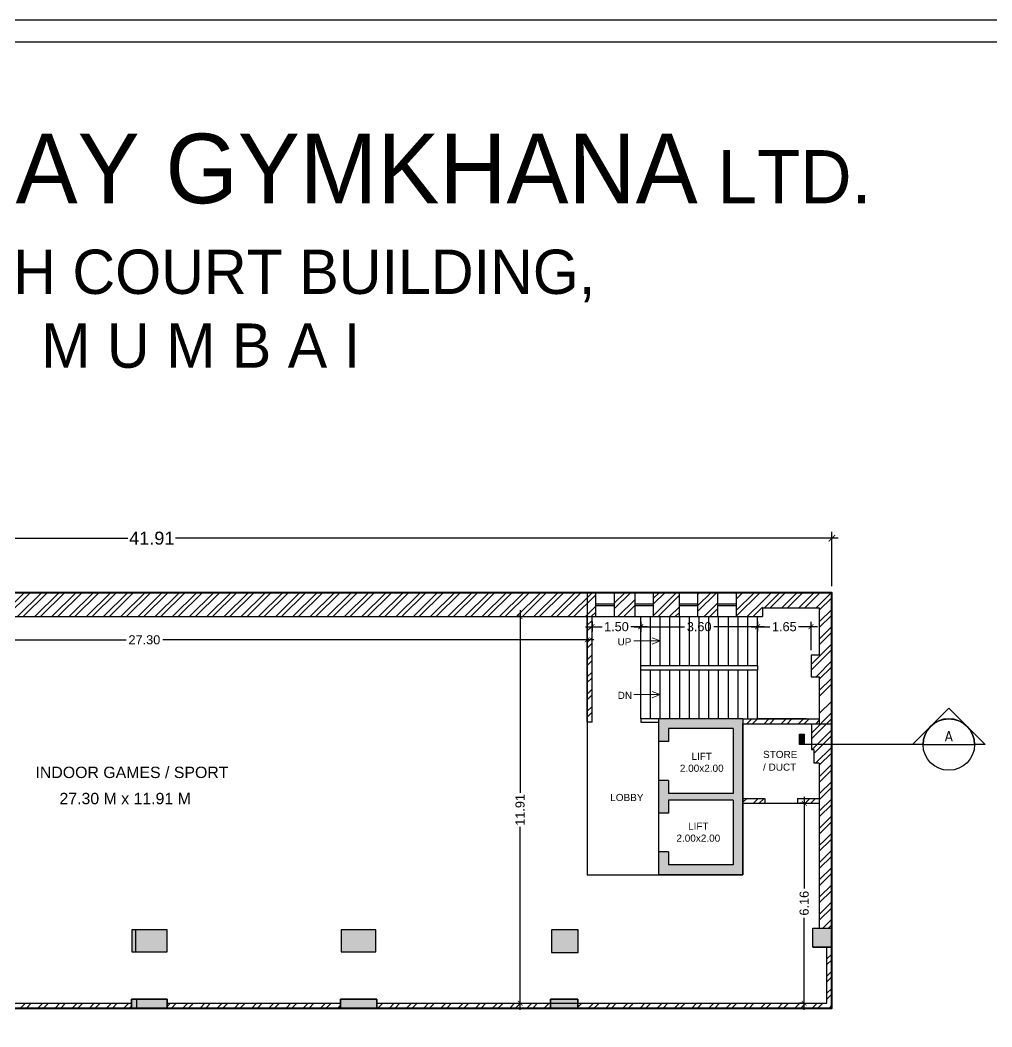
# Model space of a CAD drawing. Header units: millimetres. Extents: x -634016 to -633680, y -35980 to -35884.
# Drawn here: x -633769.39 to -633739.45, y -35915.16 to -35884.14 of the extents above; entities that cross this region are included whole.
import ezdxf
from ezdxf.enums import TextEntityAlignment as Align

# ---------------------------------------------------------------- set-up
doc = ezdxf.new("R2010")
doc.units = ezdxf.units.MM
doc.header["$LTSCALE"] = 200
doc.header["$MEASUREMENT"] = 0
doc.header["$PDMODE"] = 3
doc.layers.get('0').update_dxf_attribs({"linetype": 'CONTINUOUS'})
doc.layers.get('DEFPOINTS').update_dxf_attribs({"color": 11, "linetype": 'CONTINUOUS'})
for name, color, linetype in [('00 PRO', 3, 'CONTINUOUS'), ('COL', 253, 'CONTINUOUS'), ('FUR', 7, 'CONTINUOUS'), ('Section Line', 6, 'CONTINUOUS'), ('STAIR', 252, 'CONTINUOUS'), ('Wall', 7, 'CONTINUOUS'), ('WIN', 160, 'CONTINUOUS')]:
    doc.layers.add(name, color=color, linetype=linetype)
for name, color, linetype, lineweight in [('DIM', 11, 'CONTINUOUS', 25), ('LEGEND', 3, 'CONTINUOUS', 25), ('Text', 7, 'CONTINUOUS', 100)]:
    doc.layers.add(name, color=color, linetype=linetype, lineweight=lineweight)
doc.styles.add('Arial', font='arial.ttf')
doc.styles.add('style1', font='arial.ttf', dxfattribs={"height": 6})
doc.styles.add('Tahoma', font='tahoma.ttf')
doc.dimstyles.new('Copy of STANDARD', dxfattribs={"dimtxt": 0.4, "dimasz": 0.2, "dimexe": 0.2, "dimexo": 0.2, "dimgap": 0.09, "dimtad": 0, "dimzin": 0, "dimdsep": 46, "dimtxsty": 'Arial', "dimblk": 'ARCHTICK', "dimcen": 0.09, "dimdle": 0.2, "dimclrd": 253, "dimclre": 253, "dimclrt": 7, "dimadec": 0, "dimazin": 0, "dimtfac": 1, "dimtofl": 0, "dimtmove": 0, "dimatfit": 3, "dimldrblk": 'ARCHTICK', "dimfxl": 0.18, "dimtolj": 1, "dimtzin": 0, "dimarcsym": 0})
pattern_1 = [(45, (1608.1517, -2.02352), (-0.26516504294, 0.26516504294), []), (45, (1608.32848, -2.02352), (-0.26516504294, 0.26516504294), [])]
pattern_2 = [(45, (1923.4263, -186.5463), (-0.26516504294, 0.26516504294), []), (45, (1923.60308, -186.5463), (-0.26516504294, 0.26516504294), [])]
pattern_3 = [(45, (1541.69474, -2.02352), (-0.26516504294, 0.26516504294), []), (45, (1541.87152, -2.02352), (-0.26516504294, 0.26516504294), [])]

# ---------------------------------------------------------------- blocks, each defined once
blk = doc.blocks.new('*U3')
blk.add_hatch(color=256).paths.add_polyline_path([(-1.812, 0.125), (-1.757, 0.125), (-1.757, 0), (-1.812, 0)])
at = {"color": 1, "true_color": 0xff0000}
blk.add_line((-0.313, 0), (-1.812, 0), dxfattribs=at)
blk.add_line((-0.313, 0), (0.312, 0))
blk.add_lwpolyline([(-0.313, 0), (-0.442, 0), (0, 0.442), (0.442, 0), (0.312, 0, 1)], format="xyb", close=True, dxfattribs=at)
blk.add_lwpolyline([(-1.812, 0.125), (-1.757, 0.125), (-1.757, 0), (-1.812, 0)], close=True, dxfattribs=at)
blk.add_circle((0, 0), 0.312, dxfattribs=at)
at = {"style": 'Tahoma', "flags": 8}
blk.add_attdef('VIEWNUMBER', text='', height=0.125, dxfattribs=at).set_placement((0, 0), align=Align.BOTTOM_CENTER)
blk.add_attdef('SHEETNUMBER', text='', height=0.125, dxfattribs=at).set_placement((0, -0.063), align=Align.TOP_CENTER)
blk = doc.blocks.new('_ArchTick')
at = {"color": 0, "linetype": 'ByBlock', "const_width": 0.15}
blk.add_lwpolyline([(-0.5, -0.5), (0.5, 0.5)], dxfattribs=at)
blk = doc.blocks.new('*D155')
at = {"layer": 'DEFPOINTS', "color": 0, "transparency": 16777216}
for p in [(-633786.292, -35900.102), (-633786.292, -35901.209), (-633744.379, -35901.78)]:
    blk.add_point(p, dxfattribs=at)
at = {"layer": 'DIM', "color": 253, "lineweight": -2, "transparency": 16777216}
for p, q in [((-633786.492, -35900.102), (-633766.07, -35900.102)), ((-633786.292, -35901.009), (-633786.292, -35899.902)), ((-633744.179, -35900.102), (-633764.601, -35900.102)), ((-633744.379, -35901.58), (-633744.379, -35899.902))]:
    blk.add_line(p, q, dxfattribs=at)
at = {"layer": 'DIM', "color": 253, "lineweight": -2, "transparency": 16777216, "xscale": 0.2, "yscale": 0.2, "zscale": 0.2, "rotation": 180}
blk.add_blockref('_ArchTick', (-633786.292, -35900.102), dxfattribs=at)
at = {"layer": 'DIM', "color": 253, "lineweight": -2, "transparency": 16777216, "xscale": 0.2, "yscale": 0.2, "zscale": 0.2}
blk.add_blockref('_ArchTick', (-633744.379, -35900.102), dxfattribs=at)
at = {"layer": 'DIM', "color": 7, "transparency": 16777216, "insert": (-633765.336, -35900.102), "char_height": 0.4, "attachment_point": 5, "style": 'Arial'}
blk.add_mtext('\\A1;41.91', dxfattribs=at)
blk = doc.blocks.new('*D157')
at = {"layer": 'DEFPOINTS', "color": 0, "transparency": 16777216}
for p in [(-633779.212, -35902.813), (-633779.212, -35903.233), (-633751.916, -35903.233)]:
    blk.add_point(p, dxfattribs=at)
at = {"layer": 'DIM', "color": 253, "lineweight": -2, "transparency": 16777216}
for p, q in [((-633779.212, -35902.963), (-633779.212, -35903.383)), ((-633779.412, -35903.233), (-633766.128, -35903.233)), ((-633751.716, -35903.233), (-633765, -35903.233))]:
    blk.add_line(p, q, dxfattribs=at)
at = {"layer": 'DIM', "color": 253, "lineweight": -2, "transparency": 16777216, "xscale": 0.15, "yscale": 0.15, "zscale": 0.15, "rotation": 180}
blk.add_blockref('_ArchTick', (-633779.212, -35903.233), dxfattribs=at)
at = {"layer": 'DIM', "color": 253, "lineweight": -2, "transparency": 16777216, "xscale": 0.15, "yscale": 0.15, "zscale": 0.15}
blk.add_blockref('_ArchTick', (-633751.916, -35903.233), dxfattribs=at)
at = {"layer": 'DIM', "color": 7, "transparency": 16777216, "insert": (-633765.564, -35903.233), "char_height": 0.28, "attachment_point": 5, "style": 'Arial'}
blk.add_mtext('\\A1;27.30', dxfattribs=at)
blk = doc.blocks.new('*D158')
at = {"layer": 'DEFPOINTS', "color": 0, "transparency": 16777216}
for p in [(-633753.985, -35902.518), (-633753.985, -35902.518), (-633753.985, -35914.427)]:
    blk.add_point(p, dxfattribs=at)
at = {"layer": 'DIM', "color": 253, "lineweight": -2, "transparency": 16777216}
for p, q in [((-633753.985, -35902.318), (-633753.985, -35907.95)), ((-633754.135, -35902.518), (-633754.135, -35902.518)), ((-633753.985, -35914.627), (-633753.985, -35908.995)), ((-633754.135, -35914.427), (-633754.135, -35914.427))]:
    blk.add_line(p, q, dxfattribs=at)
at = {"layer": 'DIM', "color": 253, "lineweight": -2, "transparency": 16777216, "xscale": 0.15, "yscale": 0.15, "zscale": 0.15}
for p, rotation in [((-633753.985, -35902.518), 90), ((-633753.985, -35914.427), 270)]:
    blk.add_blockref('_ArchTick', p, dxfattribs=dict(at, rotation=rotation))
at = {"layer": 'DIM', "color": 7, "transparency": 16777216, "insert": (-633753.985, -35908.472), "char_height": 0.28, "attachment_point": 5, "rotation": 90, "style": 'Arial'}
blk.add_mtext('\\A1;11.91', dxfattribs=at)
blk = doc.blocks.new('*D160')
at = {"layer": 'DEFPOINTS', "color": 0, "transparency": 16777216}
for p in [(-633750.266, -35902.518), (-633746.666, -35902.518), (-633746.666, -35902.828)]:
    blk.add_point(p, dxfattribs=at)
at = {"layer": 'DIM', "color": 253, "lineweight": -2, "transparency": 16777216}
for p, q in [((-633750.266, -35902.668), (-633750.266, -35902.978)), ((-633746.666, -35902.668), (-633746.666, -35902.978)), ((-633750.466, -35902.828), (-633748.919, -35902.828)), ((-633746.466, -35902.828), (-633748.013, -35902.828))]:
    blk.add_line(p, q, dxfattribs=at)
at = {"layer": 'DIM', "color": 253, "lineweight": -2, "transparency": 16777216, "xscale": 0.15, "yscale": 0.15, "zscale": 0.15, "rotation": 180}
blk.add_blockref('_ArchTick', (-633750.266, -35902.828), dxfattribs=at)
at = {"layer": 'DIM', "color": 253, "lineweight": -2, "transparency": 16777216, "xscale": 0.15, "yscale": 0.15, "zscale": 0.15}
blk.add_blockref('_ArchTick', (-633746.666, -35902.828), dxfattribs=at)
at = {"layer": 'DIM', "color": 7, "transparency": 16777216, "insert": (-633748.466, -35902.828), "char_height": 0.28, "attachment_point": 5, "style": 'Arial'}
blk.add_mtext('\\A1;3.60', dxfattribs=at)
blk = doc.blocks.new('*D161')
at = {"layer": 'DEFPOINTS', "color": 0, "transparency": 16777216}
for p in [(-633751.766, -35902.518), (-633750.266, -35902.518), (-633750.266, -35902.828)]:
    blk.add_point(p, dxfattribs=at)
at = {"layer": 'DIM', "color": 253, "lineweight": -2, "transparency": 16777216}
for p, q in [((-633751.766, -35902.668), (-633751.766, -35902.978)), ((-633750.266, -35902.668), (-633750.266, -35902.978)), ((-633751.966, -35902.828), (-633751.456, -35902.828)), ((-633750.066, -35902.828), (-633750.576, -35902.828))]:
    blk.add_line(p, q, dxfattribs=at)
at = {"layer": 'DIM', "color": 253, "lineweight": -2, "transparency": 16777216, "xscale": 0.15, "yscale": 0.15, "zscale": 0.15, "rotation": 180}
blk.add_blockref('_ArchTick', (-633751.766, -35902.828), dxfattribs=at)
at = {"layer": 'DIM', "color": 253, "lineweight": -2, "transparency": 16777216, "xscale": 0.15, "yscale": 0.15, "zscale": 0.15}
blk.add_blockref('_ArchTick', (-633750.266, -35902.828), dxfattribs=at)
at = {"layer": 'DIM', "color": 7, "transparency": 16777216, "insert": (-633751.016, -35902.828), "char_height": 0.28, "attachment_point": 5, "style": 'Arial'}
blk.add_mtext('\\A1;1.50', dxfattribs=at)
blk = doc.blocks.new('*D162')
at = {"layer": 'DEFPOINTS', "color": 0, "transparency": 16777216}
for p in [(-633746.666, -35902.518), (-633746.666, -35902.828), (-633745.019, -35903.7)]:
    blk.add_point(p, dxfattribs=at)
at = {"layer": 'DIM', "color": 253, "lineweight": -2, "transparency": 16777216}
for p, q in [((-633746.666, -35902.668), (-633746.666, -35902.978)), ((-633745.019, -35903.55), (-633745.019, -35902.678)), ((-633746.866, -35902.828), (-633746.284, -35902.828)), ((-633744.819, -35902.828), (-633745.401, -35902.828))]:
    blk.add_line(p, q, dxfattribs=at)
at = {"layer": 'DIM', "color": 253, "lineweight": -2, "transparency": 16777216, "xscale": 0.15, "yscale": 0.15, "zscale": 0.15, "rotation": 180}
blk.add_blockref('_ArchTick', (-633746.666, -35902.828), dxfattribs=at)
at = {"layer": 'DIM', "color": 253, "lineweight": -2, "transparency": 16777216, "xscale": 0.15, "yscale": 0.15, "zscale": 0.15}
blk.add_blockref('_ArchTick', (-633745.019, -35902.828), dxfattribs=at)
at = {"layer": 'DIM', "color": 7, "transparency": 16777216, "insert": (-633745.842, -35902.828), "char_height": 0.28, "attachment_point": 5, "style": 'Arial'}
blk.add_mtext('\\A1;1.65', dxfattribs=at)
blk = doc.blocks.new('*D163')
at = {"layer": 'DEFPOINTS', "color": 0, "transparency": 16777216}
for p in [(-633745.101, -35908.268), (-633745.229, -35914.427), (-633745.101, -35914.427)]:
    blk.add_point(p, dxfattribs=at)
at = {"layer": 'DIM', "color": 253, "lineweight": -2, "transparency": 16777216}
for p, q in [((-633745.229, -35908.068), (-633745.229, -35910.893)), ((-633745.251, -35908.268), (-633745.379, -35908.268)), ((-633745.229, -35914.627), (-633745.229, -35911.802)), ((-633745.251, -35914.427), (-633745.379, -35914.427))]:
    blk.add_line(p, q, dxfattribs=at)
at = {"layer": 'DIM', "color": 253, "lineweight": -2, "transparency": 16777216, "xscale": 0.15, "yscale": 0.15, "zscale": 0.15}
for p, rotation in [((-633745.229, -35908.268), 90), ((-633745.229, -35914.427), 270)]:
    blk.add_blockref('_ArchTick', p, dxfattribs=dict(at, rotation=rotation))
at = {"layer": 'DIM', "color": 7, "transparency": 16777216, "insert": (-633745.229, -35911.347), "char_height": 0.28, "attachment_point": 5, "rotation": 90, "style": 'Arial'}
blk.add_mtext('\\A1;6.16', dxfattribs=at)
blk = doc.blocks.new('lift 2')
at = {"layer": 'COL'}
h = blk.add_hatch(color=256, dxfattribs=at)
h.dxf.hatch_style = 1
h.paths.add_polyline_path([(0, -4.8), (0, 0), (-2.6, 0), (-2.6, -0.7), (-2.3, -0.7), (-2.3, -0.3), (-0.3, -0.3), (-0.3, -2.3), (-2.3, -2.3), (-2.3, -1.9), (-2.6, -1.9), (-2.6, -2.9), (-2.3, -2.9), (-2.3, -2.5), (-0.3, -2.5), (-0.3, -4.5), (-2.3, -4.5), (-2.3, -4.1), (-2.6, -4.1), (-2.6, -4.8)])
for p, q in [((-2.6, 0), (-2.6, -0.7)), ((0, 0), (-2.6, 0)), ((0, 0), (0, -4.8)), ((-2.3, -0.3), (-2.3, -0.7)), ((-0.3, -0.3), (-2.3, -0.3)), ((-0.3, -0.3), (-0.3, -2.3)), ((-2.3, -0.7), (-2.6, -0.7)), ((-2.6, -1.9), (-2.6, -2.9)), ((-2.3, -1.9), (-2.6, -1.9)), ((-2.3, -1.9), (-2.3, -2.3)), ((-0.3, -2.3), (-2.3, -2.3)), ((-2.3, -2.5), (-2.3, -2.9)), ((-0.3, -2.5), (-2.3, -2.5)), ((-0.3, -2.5), (-0.3, -4.5)), ((-2.3, -2.9), (-2.6, -2.9)), ((-2.6, -4.1), (-2.6, -4.8)), ((-2.3, -4.1), (-2.6, -4.1)), ((-2.3, -4.1), (-2.3, -4.5)), ((-0.3, -4.5), (-2.3, -4.5)), ((0, -4.8), (-2.6, -4.8))]:
    blk.add_line(p, q)
at = {"layer": 'STAIR'}
for p, q in [((-2.6, -0.7), (-2.6, -1.9)), ((-2.6, -2.9), (-2.6, -4.1))]:
    blk.add_line(p, q, dxfattribs=at)
at = {"layer": 'Wall'}
blk.add_lwpolyline([(-2.6, 0), (-3.15, 0), (-3.15, -0.1), (-2.6, -0.1)], dxfattribs=at)
at = {"layer": 'LEGEND', "color": 7, "char_height": 0.22, "width": 3.24219, "attachment_point": 5, "style": 'style1'}
for s, insert in [('LIFT\\P2.00x2.00 ', (-1.271, -1.339)), ('LOBBY', (-3.579, -2.422)), ('LIFT\\P2.00x2.00 ', (-1.376, -3.492))]:
    blk.add_mtext(s, dxfattribs=dict(at, insert=insert))

msp = doc.modelspace()

# ---------------------------------------------------------------- hatches: boundary and pattern name
h = msp.add_hatch()
h.set_pattern_fill('ANSI32', color=8, style=0)
h.set_pattern_definition([(45, (1973.0957, -186.5463), (-0.26516504294, 0.26516504294), []), (45, (1973.2725, -186.5463), (-0.26516504294, 0.26516504294), [])])
h.paths.add_polyline_path([(-633771.773, -35901.78), (-633771.773, -35901.209), (-633786.253, -35901.209), (-633786.292, -35901.249), (-633786.292, -35911.505), (-633785.642, -35911.505), (-633785.642, -35901.859), (-633772.639, -35901.859), (-633772.639, -35902.518), (-633751.653, -35902.518), (-633751.653, -35901.78), (-633751.87, -35901.78)])
h = msp.add_hatch()
h.set_pattern_fill('ANSI32', color=8, style=0)
h.set_pattern_definition([(45, (1923.4263, -180.21586), (-0.26516504294, 0.26516504294), []), (45, (1923.60308, -180.21586), (-0.26516504294, 0.26516504294), [])])
h.paths.add_polyline_path([(-633746.519, -35901.78), (-633747.313, -35901.78), (-633747.313, -35902.518), (-633746.519, -35902.518)])
h = msp.add_hatch()
h.set_pattern_fill('ANSI32', color=8, style=0)
h.set_pattern_definition(pattern_3)
h.paths.add_polyline_path([(-633744.763, -35905.668), (-633747.116, -35905.668), (-633747.116, -35905.818), (-633744.763, -35905.818)])
h.paths.add_polyline_path([(-633751.766, -35902.518), (-633751.916, -35902.518), (-633751.916, -35905.768), (-633751.766, -35905.768)])
h = msp.add_hatch()
h.set_pattern_fill('ANSI32', color=8, style=0)
h.set_pattern_definition(pattern_3)
h.paths.add_polyline_path([(-633746.439, -35908.118), (-633747.116, -35908.118), (-633747.116, -35908.268), (-633746.439, -35908.268)])
h.paths.add_polyline_path([(-633744.763, -35908.118), (-633745.439, -35908.118), (-633745.439, -35908.268), (-633744.763, -35908.268), (-633744.763, -35908.218)])
h = msp.add_hatch()
h.set_pattern_fill('ANSI32', color=8, style=0)
h.set_pattern_definition(pattern_1)
h.paths.add_polyline_path([(-633744.379, -35912.696), (-633744.529, -35912.696), (-633744.529, -35914.427), (-633752.205, -35914.427), (-633752.205, -35914.577), (-633744.379, -35914.577)])
h = msp.add_hatch()
h.set_pattern_fill('ANSI32', color=8, style=0)
h.set_pattern_definition(pattern_1)
h.paths.add_polyline_path([(-633765.966, -35914.427), (-633771.301, -35914.427), (-633771.301, -35914.577), (-633765.966, -35914.577)])
h = msp.add_hatch()
h.set_pattern_fill('ANSI32', color=8, style=0)
h.set_pattern_definition(pattern_2)
h.paths.add_polyline_path([(-633759.518, -35914.427), (-633764.863, -35914.427), (-633764.863, -35914.577), (-633759.518, -35914.577)])
h = msp.add_hatch()
h.set_pattern_fill('ANSI32', color=8, style=0)
h.set_pattern_definition(pattern_2)
h.paths.add_polyline_path([(-633753.051, -35914.427), (-633758.396, -35914.427), (-633758.396, -35914.577), (-633753.051, -35914.577)])

# ---------------------------------------------------------------- linework, layer by layer
at = {"color": 8}
for p, q in [((-633751.073, -35902.092), (-633750.761, -35901.78)), ((-633751.073, -35902.269), (-633750.584, -35901.78)), ((-633750.969, -35902.518), (-633750.443, -35901.992)), ((-633749.872, -35901.951), (-633749.7, -35901.78)), ((-633749.872, -35902.482), (-633749.17, -35901.78)), ((-633749.872, -35902.128), (-633749.524, -35901.78)), ((-633749.732, -35902.518), (-633749.074, -35901.861)), ((-633748.504, -35902.174), (-633748.11, -35901.78)), ((-633748.504, -35901.821), (-633748.463, -35901.78)), ((-633748.504, -35902.351), (-633747.933, -35901.78)), ((-633746.519, -35902.053), (-633746.246, -35901.78)), ((-633746.451, -35902.243), (-633745.988, -35901.78)), ((-633746.274, -35902.243), (-633745.811, -35901.78)), ((-633745.92, -35902.243), (-633745.458, -35901.78)), ((-633745.744, -35902.243), (-633745.281, -35901.78)), ((-633745.39, -35902.243), (-633744.928, -35901.78)), ((-633745.213, -35902.243), (-633744.751, -35901.78)), ((-633744.86, -35902.243), (-633744.397, -35901.78)), ((-633744.763, -35902.323), (-633744.379, -35901.939)), ((-633750.792, -35902.518), (-633750.443, -35902.169)), ((-633749.378, -35902.518), (-633749.074, -35902.215)), ((-633748.317, -35902.518), (-633747.893, -35902.094)), ((-633748.141, -35902.518), (-633747.893, -35902.271)), ((-633744.763, -35902.676), (-633744.379, -35902.293)), ((-633749.201, -35902.518), (-633749.074, -35902.392)), ((-633744.763, -35902.853), (-633744.379, -35902.469)), ((-633744.763, -35903.207), (-633744.379, -35902.823)), ((-633744.763, -35903.384), (-633744.379, -35903)), ((-633745.019, -35903.993), (-633744.379, -35903.353)), ((-633745.019, -35904.17), (-633744.379, -35903.53)), ((-633744.865, -35904.369), (-633744.379, -35903.884)), ((-633744.763, -35904.444), (-633744.379, -35904.06)), ((-633744.763, -35904.798), (-633744.379, -35904.414)), ((-633744.763, -35904.975), (-633744.379, -35904.591)), ((-633744.763, -35905.505), (-633744.379, -35905.121)), ((-633745.009, -35906.105), (-633744.379, -35905.475)), ((-633745.009, -35906.281), (-633744.379, -35905.651)), ((-633744.988, -35906.613), (-633744.379, -35906.005)), ((-633744.93, -35906.733), (-633744.379, -35906.182)), ((-633744.881, -35907.037), (-633744.379, -35906.535)), ((-633744.763, -35907.096), (-633744.379, -35906.712)), ((-633744.763, -35907.449), (-633744.379, -35907.066)), ((-633744.763, -35907.626), (-633744.379, -35907.242)), ((-633744.763, -35907.98), (-633744.379, -35907.596)), ((-633744.763, -35908.157), (-633744.379, -35907.773)), ((-633744.763, -35908.51), (-633744.379, -35908.126)), ((-633744.763, -35908.687), (-633744.379, -35908.303)), ((-633744.763, -35909.04), (-633744.379, -35908.657)), ((-633744.763, -35909.217), (-633744.379, -35908.833)), ((-633744.595, -35909.402), (-633744.379, -35909.187)), ((-633744.763, -35909.571), (-633744.595, -35909.402)), ((-633744.763, -35909.748), (-633744.418, -35909.402)), ((-633744.418, -35909.402), (-633744.379, -35909.364)), ((-633744.763, -35910.101), (-633744.379, -35909.717)), ((-633744.763, -35910.278), (-633744.379, -35909.894)), ((-633744.763, -35910.631), (-633744.379, -35910.248)), ((-633744.763, -35910.808), (-633744.379, -35910.424)), ((-633744.763, -35911.162), (-633744.379, -35910.778)), ((-633744.763, -35911.338), (-633744.379, -35910.955)), ((-633744.763, -35911.692), (-633744.379, -35911.308)), ((-633744.763, -35911.869), (-633744.379, -35911.485)), ((-633744.656, -35912.116), (-633744.379, -35911.838)), ((-633744.48, -35912.116), (-633744.379, -35912.015))]:
    msp.add_line(p, q, dxfattribs=at)
for points in [[(-633680.187, -35980.035), (-633680.187, -35884.139), (-633847.473, -35884.139), (-633847.473, -35980.035)], [(-633680.867, -35979.355), (-633680.867, -35884.819), (-633846.793, -35884.819), (-633846.793, -35979.355)], [(-633746.666, -35904.018), (-633746.666, -35904.168), (-633750.266, -35904.168), (-633750.266, -35904.018)]]:
    msp.add_lwpolyline(points, close=True)
at = {"layer": '00 PRO', "lineweight": 40}
msp.add_lwpolyline([(-633786.292, -35901.209), (-633786.292, -35912.126), (-633785.918, -35912.126), (-633785.918, -35914.412), (-633772.334, -35914.412), (-633772.334, -35914.577), (-633744.379, -35914.577), (-633744.379, -35912.864), (-633744.379, -35912.864), (-633744.379, -35912.696), (-633744.379, -35912.696), (-633744.379, -35912.696), (-633744.379, -35912.696), (-633744.379, -35904.034), (-633744.379, -35901.78), (-633771.773, -35901.78), (-633771.773, -35901.209), (-633786.292, -35901.209)], dxfattribs=at)
at = {"layer": 'COL'}
for p, q in [((-633746.439, -35908.268), (-633745.439, -35908.268)), ((-633765.832, -35912.844), (-633765.832, -35912.165)), ((-633744.96, -35912.696), (-633744.96, -35912.116)), ((-633744.96, -35912.116), (-633744.812, -35912.116)), ((-633744.96, -35912.696), (-633744.379, -35912.696)), ((-633765.966, -35914.301), (-633765.966, -35914.577)), ((-633765.803, -35914.301), (-633765.803, -35914.577)), ((-633764.863, -35914.301), (-633764.863, -35914.577)), ((-633759.518, -35914.301), (-633759.518, -35914.577)), ((-633758.396, -35914.301), (-633758.396, -35914.577)), ((-633753.051, -35914.301), (-633753.051, -35914.577)), ((-633752.205, -35914.301), (-633752.205, -35914.577))]:
    msp.add_line(p, q, dxfattribs=at)
for points in [[(-633765.946, -35912.844), (-633764.863, -35912.844), (-633764.863, -35912.165), (-633765.946, -35912.165)], [(-633759.499, -35912.844), (-633758.426, -35912.844), (-633758.426, -35912.165), (-633759.499, -35912.165)], [(-633744.96, -35912.116), (-633744.379, -35912.116), (-633744.379, -35912.696), (-633744.96, -35912.696)], [(-633765.966, -35914.577), (-633764.863, -35914.577), (-633764.863, -35914.301), (-633765.966, -35914.301)], [(-633759.518, -35914.577), (-633758.396, -35914.577), (-633758.396, -35914.301), (-633759.518, -35914.301)], [(-633753.051, -35914.577), (-633752.205, -35914.577), (-633752.205, -35914.301), (-633753.051, -35914.301)]]:
    msp.add_lwpolyline(points, close=True, dxfattribs=at)
for points in [[(-633765.946, -35912.165), (-633764.863, -35912.165), (-633765.946, -35912.844), (-633764.863, -35912.844)], [(-633759.499, -35912.165), (-633758.426, -35912.165), (-633759.499, -35912.844), (-633758.426, -35912.844)], [(-633752.195, -35912.864), (-633753.022, -35912.864), (-633752.195, -35912.165), (-633753.022, -35912.165)], [(-633744.96, -35912.116), (-633744.379, -35912.116), (-633744.96, -35912.696), (-633744.379, -35912.696)], [(-633765.966, -35914.301), (-633764.863, -35914.301), (-633765.966, -35914.577), (-633764.863, -35914.577)], [(-633759.518, -35914.301), (-633758.396, -35914.301), (-633759.518, -35914.577), (-633758.396, -35914.577)], [(-633753.051, -35914.301), (-633752.205, -35914.301), (-633753.051, -35914.577), (-633752.205, -35914.577)]]:
    msp.add_solid(points, dxfattribs=at)
at = {"layer": 'DEFPOINTS'}
msp.add_lwpolyline([(-633744.379, -35901.78), (-633751.916, -35901.78), (-633751.916, -35910.468), (-633747.116, -35910.468), (-633747.116, -35905.818), (-633744.379, -35905.818), (-633744.379, -35901.78)], dxfattribs=at)
at = {"layer": 'FUR'}
for p, q in [((-633744.529, -35914.427), (-633744.529, -35912.696)), ((-633744.379, -35914.577), (-633744.379, -35912.696)), ((-633771.301, -35914.427), (-633765.966, -35914.427)), ((-633764.863, -35914.427), (-633759.518, -35914.427)), ((-633758.396, -35914.427), (-633744.529, -35914.427)), ((-633771.301, -35914.577), (-633765.966, -35914.577)), ((-633765.803, -35914.577), (-633760.458, -35914.577)), ((-633764.863, -35914.577), (-633759.518, -35914.577)), ((-633758.396, -35914.577), (-633744.379, -35914.577))]:
    msp.add_line(p, q, dxfattribs=at)
at = {"layer": 'STAIR'}
for p, q in [((-633751.916, -35905.768), (-633751.916, -35905.668)), ((-633745.166, -35905.668), (-633746.666, -35905.668))]:
    msp.add_line(p, q, dxfattribs=at)
for points in [[(-633750.266, -35905.668), (-633750.266, -35902.518)], [(-633749.966, -35904.018), (-633749.966, -35902.518)], [(-633749.666, -35904.018), (-633749.666, -35902.518)], [(-633749.366, -35904.018), (-633749.366, -35902.518)], [(-633749.066, -35904.018), (-633749.066, -35902.518)], [(-633748.766, -35904.018), (-633748.766, -35902.518)], [(-633748.466, -35904.018), (-633748.466, -35902.518)], [(-633748.166, -35904.018), (-633748.166, -35902.518)], [(-633747.866, -35904.018), (-633747.866, -35902.518)], [(-633747.566, -35904.018), (-633747.566, -35902.518)], [(-633747.266, -35904.018), (-633747.266, -35902.518)], [(-633746.966, -35904.018), (-633746.966, -35902.518)], [(-633746.666, -35904.018), (-633746.666, -35902.518)], [(-633749.966, -35905.668), (-633749.966, -35904.168)], [(-633749.666, -35905.668), (-633749.666, -35904.168)], [(-633749.366, -35905.668), (-633749.366, -35904.168)], [(-633749.066, -35905.668), (-633749.066, -35904.168)], [(-633748.766, -35905.668), (-633748.766, -35904.168)], [(-633748.466, -35905.668), (-633748.466, -35904.168)], [(-633748.166, -35905.668), (-633748.166, -35904.168)], [(-633747.866, -35905.668), (-633747.866, -35904.168)], [(-633747.566, -35905.668), (-633747.566, -35904.168)], [(-633747.266, -35905.668), (-633747.266, -35904.168)], [(-633746.966, -35905.668), (-633746.966, -35904.168)], [(-633746.666, -35905.668), (-633746.666, -35904.168)]]:
    msp.add_lwpolyline(points, dxfattribs=at)
at = {"layer": 'Text', "lineweight": 5}
for p, q in [((-633749.666, -35903.268), (-633750.478, -35903.268)), ((-633749.666, -35903.268), (-633749.912, -35903.17)), ((-633749.666, -35903.268), (-633749.912, -35903.367)), ((-633749.666, -35904.918), (-633749.912, -35904.82)), ((-633749.666, -35904.918), (-633750.478, -35904.918)), ((-633749.666, -35904.918), (-633749.912, -35905.017))]:
    msp.add_line(p, q, dxfattribs=at)
at = {"layer": 'Wall'}
for p, q in [((-633771.773, -35901.78), (-633751.653, -35901.78)), ((-633754.719, -35901.78), (-633753.873, -35901.78)), ((-633753.873, -35901.78), (-633751.786, -35901.78)), ((-633751.653, -35902.518), (-633751.653, -35901.78)), ((-633751.073, -35901.78), (-633750.443, -35901.78)), ((-633751.073, -35902.518), (-633751.073, -35901.78)), ((-633750.443, -35902.518), (-633750.443, -35901.78)), ((-633749.872, -35901.78), (-633749.074, -35901.78)), ((-633749.872, -35902.518), (-633749.872, -35901.78)), ((-633749.074, -35902.518), (-633749.074, -35901.78)), ((-633748.504, -35901.78), (-633747.893, -35901.78)), ((-633748.504, -35902.518), (-633748.504, -35901.78)), ((-633747.893, -35902.518), (-633747.893, -35901.78)), ((-633747.313, -35902.518), (-633747.313, -35901.78)), ((-633747.313, -35901.78), (-633746.466, -35901.78)), ((-633746.466, -35901.78), (-633744.379, -35901.78)), ((-633744.379, -35912.116), (-633744.379, -35901.78)), ((-633746.519, -35902.243), (-633744.763, -35902.243)), ((-633746.519, -35902.243), (-633746.519, -35902.518)), ((-633744.763, -35902.243), (-633744.763, -35903.7)), ((-633772.639, -35902.518), (-633751.653, -35902.518)), ((-633751.916, -35905.768), (-633751.916, -35902.518)), ((-633751.766, -35905.768), (-633751.766, -35902.518)), ((-633751.073, -35902.518), (-633750.443, -35902.518)), ((-633749.872, -35902.518), (-633749.074, -35902.518)), ((-633748.504, -35902.518), (-633747.893, -35902.518)), ((-633747.313, -35902.518), (-633746.519, -35902.518)), ((-633744.763, -35903.7), (-633745.019, -35903.7)), ((-633745.019, -35903.7), (-633745.019, -35904.369)), ((-633745.019, -35904.369), (-633744.763, -35904.369)), ((-633744.763, -35904.369), (-633744.763, -35905.818)), ((-633747.116, -35905.668), (-633744.763, -35905.668)), ((-633747.116, -35905.818), (-633744.763, -35905.818)), ((-633745.009, -35905.818), (-633745.009, -35906.613)), ((-633745.009, -35906.613), (-633744.93, -35906.613)), ((-633744.93, -35906.613), (-633744.93, -35907.037)), ((-633744.763, -35907.037), (-633744.93, -35907.037)), ((-633744.763, -35907.037), (-633744.763, -35908.218)), ((-633747.116, -35908.118), (-633746.439, -35908.118)), ((-633746.439, -35908.118), (-633746.439, -35908.268)), ((-633745.439, -35908.118), (-633744.763, -35908.118)), ((-633745.439, -35908.118), (-633745.439, -35908.268)), ((-633744.763, -35908.218), (-633744.763, -35912.116)), ((-633747.116, -35908.268), (-633746.439, -35908.268)), ((-633745.439, -35908.268), (-633744.763, -35908.268)), ((-633764.863, -35912.165), (-633765.946, -35912.165)), ((-633765.946, -35912.165), (-633765.946, -35912.844)), ((-633764.863, -35912.844), (-633764.863, -35912.165)), ((-633758.426, -35912.165), (-633759.499, -35912.165)), ((-633759.499, -35912.165), (-633759.499, -35912.844)), ((-633758.426, -35912.844), (-633758.426, -35912.165)), ((-633752.195, -35912.165), (-633753.022, -35912.165)), ((-633753.022, -35912.165), (-633753.022, -35912.864)), ((-633752.195, -35912.864), (-633752.195, -35912.165)), ((-633765.946, -35912.844), (-633764.863, -35912.844)), ((-633759.499, -35912.844), (-633758.426, -35912.844)), ((-633753.022, -35912.864), (-633752.195, -35912.864))]:
    msp.add_line(p, q, dxfattribs=at)
msp.add_lwpolyline([(-633751.766, -35905.768), (-633751.916, -35905.768)], dxfattribs=at)
for points in [[(-633744.379, -35912.696), (-633744.96, -35912.696), (-633744.96, -35912.116), (-633744.379, -35912.116)], [(-633764.863, -35914.577), (-633765.966, -35914.577), (-633765.966, -35914.301), (-633764.863, -35914.301)], [(-633758.396, -35914.577), (-633759.518, -35914.577), (-633759.518, -35914.301), (-633758.396, -35914.301)], [(-633752.205, -35914.577), (-633753.051, -35914.577), (-633753.051, -35914.301), (-633752.205, -35914.301)]]:
    msp.add_lwpolyline(points, close=True, dxfattribs=at)
at = {"layer": 'WIN'}
for p, q in [((-633751.653, -35901.78), (-633751.073, -35901.78)), ((-633751.653, -35901.78), (-633751.073, -35901.78)), ((-633750.443, -35901.78), (-633749.872, -35901.78)), ((-633749.074, -35901.78), (-633748.504, -35901.78)), ((-633747.893, -35901.78), (-633747.313, -35901.78)), ((-633751.653, -35902.125), (-633751.073, -35902.125)), ((-633751.653, -35902.174), (-633751.073, -35902.174)), ((-633750.443, -35902.125), (-633749.872, -35902.125)), ((-633750.443, -35902.174), (-633749.872, -35902.174)), ((-633749.074, -35902.125), (-633748.504, -35902.125)), ((-633749.074, -35902.174), (-633748.504, -35902.174)), ((-633747.893, -35902.125), (-633747.313, -35902.125)), ((-633747.893, -35902.174), (-633747.313, -35902.174)), ((-633751.653, -35902.518), (-633751.073, -35902.518)), ((-633750.443, -35902.518), (-633749.872, -35902.518)), ((-633749.074, -35902.518), (-633748.504, -35902.518)), ((-633747.893, -35902.518), (-633747.313, -35902.518))]:
    msp.add_line(p, q, dxfattribs=at)

# ---------------------------------------------------------------- block references
at = {"color": 1}
msp.add_blockref('lift 2', (-633747.116, -35905.668), dxfattribs=at)
at = {"layer": 'Section Line'}
ref = msp.add_blockref('*U3', (-633740.772, -35906.459), dxfattribs=dict(at, xscale=2.540000000037252, yscale=2.540000000037252, zscale=2.540000000037252))
ref.add_attrib('VIEWNUMBER', 'A', dxfattribs={"layer": '0', "extrusion": (0, 0, -1), "height": 0.318, "style": 'Tahoma'}).set_placement((633740.772, -35906.459), align=Align.BOTTOM_CENTER)

# ---------------------------------------------------------------- texts
at = {"layer": 'LEGEND', "color": 7, "style": 'style1'}
for s, p in [('UP', (-633750.982, -35903.403)), ('DN', (-633750.977, -35905.053)), ('STORE', (-633746.498, -35906.873)), ('/ DUCT', (-633746.498, -35907.264))]:
    msp.add_text(s, height=0.22, dxfattribs=at).set_placement(p)
at = {"layer": 'LEGEND', "color": 7, "char_height": 0.35, "width": 8.94938, "attachment_point": 1, "style": 'style1'}
for s, insert in [('INDOOR GAMES / SPORT', (-633768.921, -35907.14)), ('27.30 M x 11.91 M', (-633768.181, -35907.946))]:
    msp.add_mtext(s, dxfattribs=dict(at, insert=insert))
at = {"layer": 'Text', "linetype": 'Continuous', "insert": (-633763.83, -35887.638), "char_height": 2.14318, "width": 100.17804, "attachment_point": 2}
msp.add_mtext('{\\fCentury Gothic|b0|i0|c0|p34;THE BOMBAY GYMKHANA\\H0.76384x; LTD.\\P\\H0.83334x;SQUASH COURT BUILDING, \\H2.36889x; \\H0.42214x;\\PM U M B A I   \\H1.20871x; }', dxfattribs=at)

# ---------------------------------------------------------------- dimensions: what is measured, and where the dimension line sits
at = {"layer": 'DIM'}
dim = msp.add_linear_dim(base=(-633786.292, -35900.102), p1=(-633744.379, -35901.78), p2=(-633786.292, -35901.209), angle=180, dimstyle='Copy of STANDARD', dxfattribs=at)
dim.commit()
dim.dimension.update_dxf_attribs({"geometry": '*D155', "text_midpoint": (-633765.336, -35900.102)})
for base, p1, p2, picture, middle in [((-633753.985, -35902.518), (-633753.985, -35914.427), (-633753.985, -35902.518), '*D158', (-633753.985, -35908.472)), ((-633745.229, -35914.427), (-633745.101, -35908.268), (-633745.101, -35914.427), '*D163', (-633745.229, -35911.347))]:
    dim = msp.add_linear_dim(base=base, p1=p1, p2=p2, angle=90, dimstyle='Copy of STANDARD', override={"dimtxt": 0.28, "dimasz": 0.15, "dimexe": 0.15, "dimexo": 0.15}, dxfattribs=at)
    dim.commit()
    dim.dimension.update_dxf_attribs({"geometry": picture, "text_midpoint": middle})
for base, p1, p2, picture, middle in [((-633750.266, -35902.828), (-633751.766, -35902.518), (-633750.266, -35902.518), '*D161', (-633751.016, -35902.828)), ((-633746.666, -35902.828), (-633750.266, -35902.518), (-633746.666, -35902.518), '*D160', (-633748.466, -35902.828)), ((-633746.666, -35902.828), (-633745.019, -35903.7), (-633746.666, -35902.518), '*D162', (-633745.842, -35902.828)), ((-633779.212, -35903.233), (-633751.916, -35903.233), (-633779.212, -35902.813), '*D157', (-633765.564, -35903.233))]:
    dim = msp.add_linear_dim(base=base, p1=p1, p2=p2, dimstyle='Copy of STANDARD', override={"dimtxt": 0.28, "dimasz": 0.15, "dimexe": 0.15, "dimexo": 0.15}, dxfattribs=at)
    dim.commit()
    dim.dimension.update_dxf_attribs({"geometry": picture, "text_midpoint": middle})

doc.saveas('drawing.dxf')
